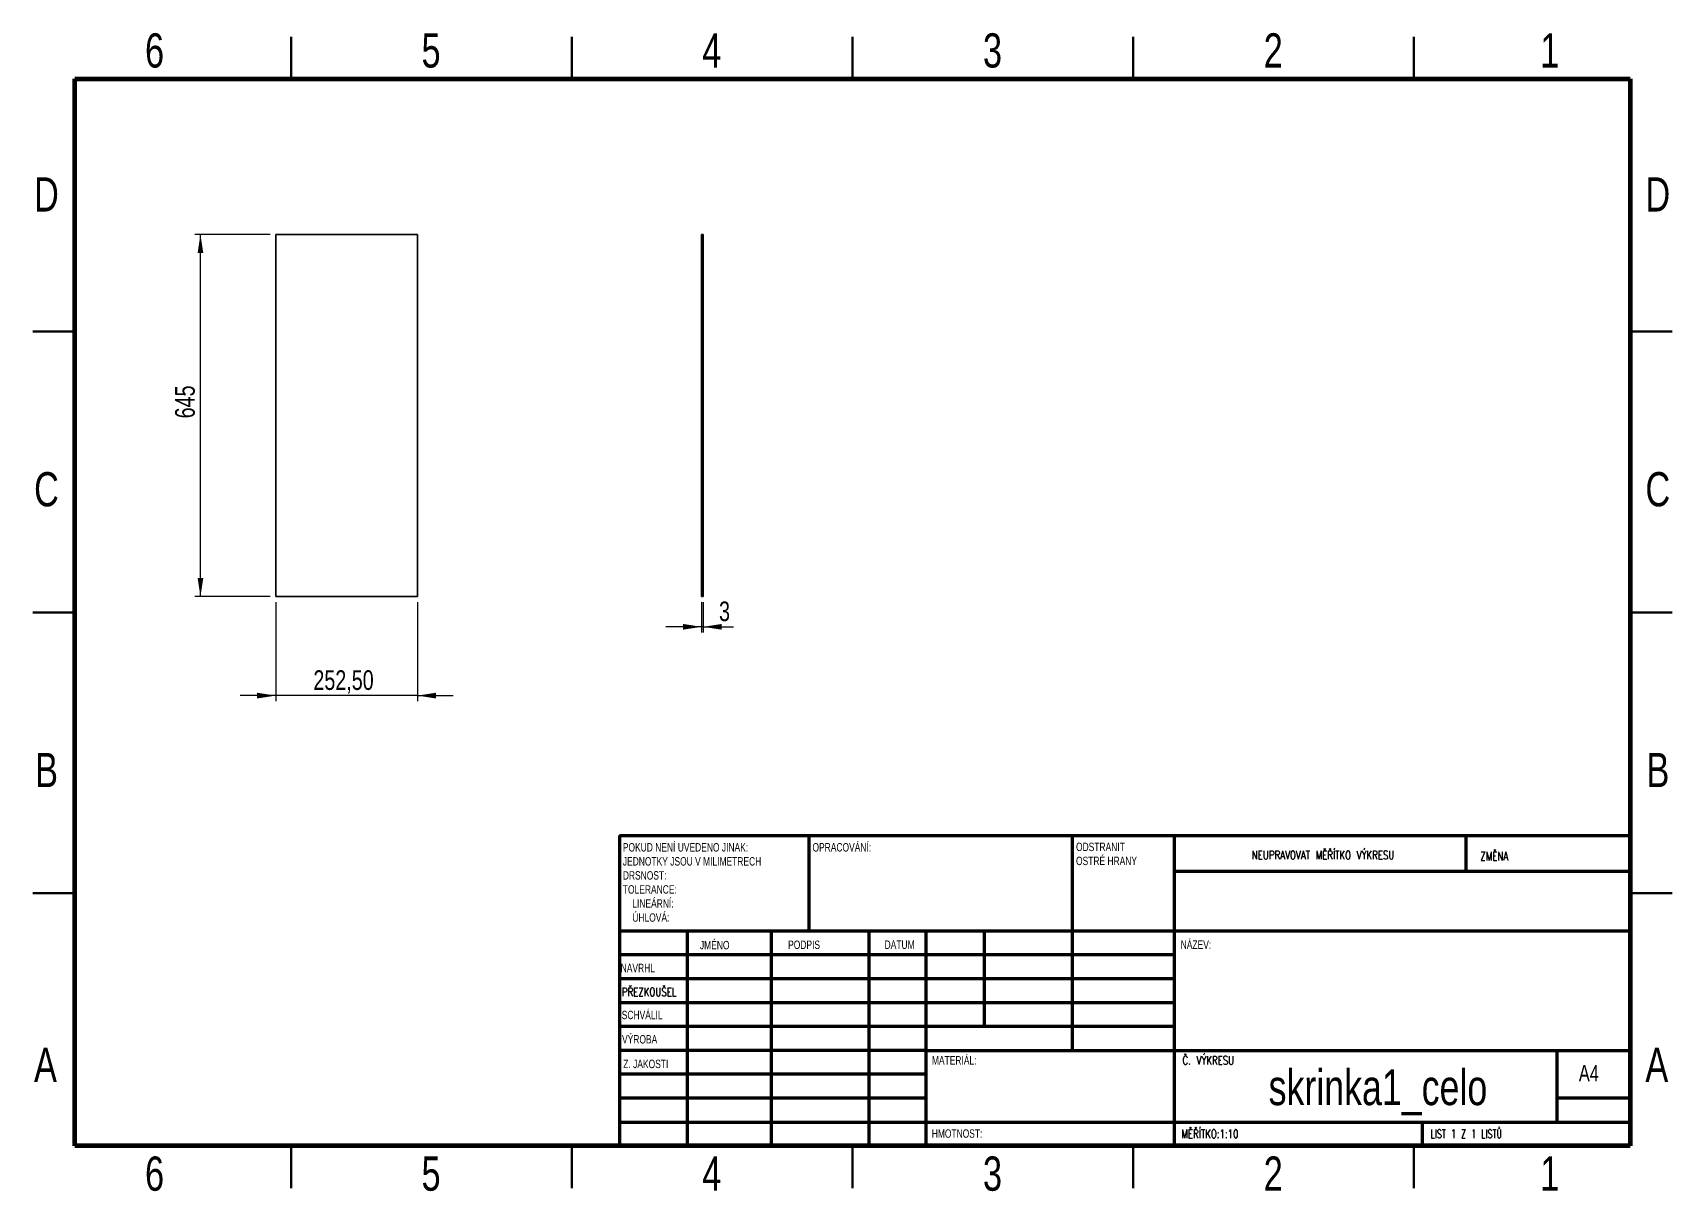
# Model space of a CAD drawing. Header units: millimetres. Extents: x 25 to 2945, y 19 to 2082.
import ezdxf

# ---------------------------------------------------------------- set-up
doc = ezdxf.new("R2010")
doc.units = ezdxf.units.MM
doc.header["$LTSCALE"] = 10
doc.styles.add('SLDTEXTSTYLE0', font='TXT', dxfattribs={"width": 0.75})
doc.styles.add('SLDTEXTSTYLE1', font='TXT', dxfattribs={"width": 0.6875, "bigfont": 'bigfont'})
doc.styles.add('SLDTEXTSTYLE2', font='TXT', dxfattribs={"width": 0.75, "bigfont": 'bigfont'})
doc.dimstyles.new('SLDDIMSTYLE0', dxfattribs={"dimtxt": 35, "dimasz": 33.02, "dimexe": 0, "dimexo": 0.0625, "dimgap": 8.75, "dimtad": 1, "dimrnd": 1e-09, "dimzin": 12, "dimdsep": 46, "dimtxsty": 'SLDTEXTSTYLE0', "dimsah": 1, "dimcen": 0.09, "dimadec": 0, "dimazin": 3, "dimtfac": 1, "dimtmove": 0, "dimatfit": 0, "dimfxl": 0, "dimfrac": 2, "dimtolj": 1, "dimtzin": 12, "dimarcsym": 0})
doc.dimstyles.new('SLDDIMSTYLE1', dxfattribs={"dimtxt": 35, "dimasz": 33.02, "dimexe": 0, "dimexo": 0.0625, "dimgap": 8.75, "dimtad": 1, "dimrnd": 1e-09, "dimzin": 12, "dimdsep": 46, "dimtxsty": 'SLDTEXTSTYLE0', "dimsah": 1, "dimcen": 0.09, "dimadec": 0, "dimazin": 3, "dimtfac": 1, "dimtofl": 0, "dimtmove": 0, "dimatfit": 3, "dimfxl": 0, "dimfrac": 2, "dimtolj": 1, "dimtzin": 12, "dimarcsym": 0})

# ---------------------------------------------------------------- blocks, each defined once
blk = doc.blocks.new('SW_NOTE_0')
at = {"color": 0, "linetype": 'Continuous', "lineweight": 0, "char_height": 15, "attachment_point": 1, "style": 'SLDTEXTSTYLE0'}
for s, insert in [('ODSTRANIT', (0, 19.3)), ('OSTRÉ HRANY', (0, -5.7))]:
    blk.add_mtext(s, dxfattribs=dict(at, insert=insert))
blk = doc.blocks.new('SW_NOTE_1')
at = {"color": 0, "linetype": 'Continuous', "lineweight": 0, "char_height": 15, "attachment_point": 1, "style": 'SLDTEXTSTYLE0'}
for s, insert in [('POKUD NENÍ UVEDENO JINAK:', (0, 19.3)), ('JEDNOTKY JSOU V MILIMETRECH', (0, -5.7)), ('TOLERANCE:', (0, -55.7)), ('DRSNOST:', (0, -30.7)), ('LINEÁRNÍ:', (16.9, -80.7)), ('ÚHLOVÁ:', (16.9, -105.7))]:
    blk.add_mtext(s, dxfattribs=dict(at, insert=insert))
blk = doc.blocks.new('_D')
at = {"color": 7, "linetype": 'Continuous', "lineweight": 18}
for p, q in [((457.6, 1068.1), (457.6, 891.8)), ((710.1, 1068.1), (710.1, 891.8)), ((457.6, 901.8), (394.1, 901.8)), ((710.1, 901.8), (457.6, 901.8)), ((710.1, 901.8), (773.6, 901.8))]:
    blk.add_line(p, q, dxfattribs=at)
for points in [[(457.6, 901.8), (424.6, 906.9), (424.6, 896.7)], [(710.1, 901.8), (743.1, 896.7), (743.1, 906.9)]]:
    blk.add_solid(points, dxfattribs=at)
at = {"color": 7, "linetype": 'Continuous', "lineweight": 18, "insert": (524.8, 946.9), "char_height": 35, "attachment_point": 1, "style": 'SLDTEXTSTYLE0'}
blk.add_mtext('252,50', dxfattribs=at)
blk = doc.blocks.new('_D_1')
at = {"color": 7, "linetype": 'Continuous', "lineweight": 18}
for p, q in [((447.6, 1723.1), (313.6, 1723.1)), ((323.6, 1078.1), (323.6, 1723.1)), ((447.6, 1078.1), (313.6, 1078.1))]:
    blk.add_line(p, q, dxfattribs=at)
for points in [[(323.6, 1723.1), (318.6, 1690.1), (328.7, 1690.1)], [(323.6, 1078.1), (328.7, 1111.1), (318.6, 1111.1)]]:
    blk.add_solid(points, dxfattribs=at)
at = {"color": 7, "linetype": 'Continuous', "lineweight": 18, "insert": (278.5, 1395.5), "char_height": 35, "attachment_point": 1, "rotation": 90, "style": 'SLDTEXTSTYLE0'}
blk.add_mtext('645', dxfattribs=at)
blk = doc.blocks.new('_D_2')
at = {"color": 7, "linetype": 'Continuous', "lineweight": 18}
for p, q in [((1216.1, 1068.1), (1216.1, 1014.3)), ((1219.1, 1068.1), (1219.1, 1014.3)), ((1216.1, 1024.3), (1152.6, 1024.3)), ((1219.1, 1024.3), (1216.1, 1024.3)), ((1219.1, 1024.3), (1273.2, 1024.3))]:
    blk.add_line(p, q, dxfattribs=at)
for points in [[(1216.1, 1024.3), (1183, 1029.4), (1183, 1019.2)], [(1219.1, 1024.3), (1252.1, 1019.2), (1252.1, 1029.4)]]:
    blk.add_solid(points, dxfattribs=at)
at = {"color": 7, "linetype": 'Continuous', "lineweight": 18, "insert": (1247.3, 1069.4), "char_height": 35, "attachment_point": 1, "style": 'SLDTEXTSTYLE0'}
blk.add_mtext('3', dxfattribs=at)

msp = doc.modelspace()

# ---------------------------------------------------------------- linework, layer by layer
at = {"color": 7, "linetype": 'Continuous', "lineweight": 35}
for p, q in [((485, 2000), (485, 2075)), ((985, 2000), (985, 2075)), ((1485, 2075), (1485, 2000)), ((1485, 2000), (1485, 2075)), ((1985, 2000), (1985, 2075)), ((2485, 2000), (2485, 2075)), ((100, 1550), (25, 1550)), ((2870, 1550), (2945, 1550)), ((25, 1050), (100, 1050)), ((100, 1050), (25, 1050)), ((2945, 1050), (2870, 1050)), ((2870, 1050), (2945, 1050)), ((100, 550), (25, 550)), ((2870, 550), (2945, 550)), ((485, 100), (485, 25)), ((985, 100), (985, 25)), ((1485, 25), (1485, 100)), ((1485, 100), (1485, 25)), ((1985, 100), (1985, 25)), ((2485, 100), (2485, 25))]:
    msp.add_line(p, q, dxfattribs=at)
at = {"color": 7, "linetype": 'Continuous', "lineweight": 70}
for p, q in [((100, 100), (100, 2000)), ((100, 2000), (2870, 2000)), ((2870, 2000), (2870, 100)), ((2870, 100), (100, 100))]:
    msp.add_line(p, q, dxfattribs=at)
at = {"color": 7, "linetype": 'Continuous', "lineweight": 25}
for p, q in [((457.616, 1723.075), (710.116, 1723.075)), ((457.616, 1078.075), (457.616, 1723.075)), ((710.116, 1723.075), (710.116, 1078.075)), ((1216.051, 1723.075), (1216.051, 1078.075)), ((1219.051, 1723.075), (1216.051, 1723.075)), ((1219.051, 1723.075), (1219.051, 1078.075)), ((710.116, 1078.075), (457.616, 1078.075)), ((1219.051, 1078.075), (1216.051, 1078.075))]:
    msp.add_line(p, q, dxfattribs=at)
at = {"color": 7, "linetype": 'Continuous', "lineweight": 50}
for p, q in [((1070, 652.5), (2870, 652.5)), ((1070, 652.5), (1070, 100)), ((1408, 482.5), (1408, 652.5)), ((1876, 652.5), (1876, 270)), ((2058, 652.5), (2058, 100)), ((2578, 588.75), (2578, 652.5)), ((2870, 588.75), (2058, 588.75)), ((2870, 482.5), (1070, 482.5)), ((1190.704, 482.5), (1190.704, 100)), ((1339.91, 482.5), (1339.91, 100)), ((1513.989, 482.5), (1513.989, 100)), ((1616, 100), (1616, 482.5)), ((1720, 312.5), (1720, 482.5)), ((2058, 440), (1070, 440)), ((2058, 397.5), (1070, 397.5)), ((2058, 355), (1070, 355)), ((2058, 312.5), (1070, 312.5)), ((1616, 270), (1070, 270)), ((1616, 270), (2870, 270)), ((2740, 142.5), (2740, 270)), ((1616, 227.499), (1070, 227.499)), ((1616, 185), (1070, 185)), ((2870, 185), (2740, 185)), ((1070, 142.5), (2870, 142.5)), ((2500, 100), (2500, 142.5))]:
    msp.add_line(p, q, dxfattribs=at)

# ---------------------------------------------------------------- block references
at = {"color": 7, "linetype": 'Continuous', "lineweight": 0}
for name, p in [('SW_NOTE_1', (1075.937, 619.874)), ('SW_NOTE_0', (1883.092, 620.695))]:
    msp.add_blockref(name, p, dxfattribs=at)

# ---------------------------------------------------------------- texts
for s, insert, char_height, attachment_point, style in [('6', (241.886, 2081.137), 60.96, 2, 'SLDTEXTSTYLE0'), ('5', (734.386, 2081.137), 60.96, 2, 'SLDTEXTSTYLE0'), ('4', (1234.386, 2081.137), 60.96, 2, 'SLDTEXTSTYLE0'), ('3', (1734.386, 2081.137), 60.96, 2, 'SLDTEXTSTYLE0'), ('2', (2234.386, 2081.137), 60.96, 2, 'SLDTEXTSTYLE0'), ('1', (2726.886, 2081.137), 60.96, 2, 'SLDTEXTSTYLE0'), ('D', (49.302, 1824.757), 60.96, 2, 'SLDTEXTSTYLE0'), ('D', (2919.302, 1824.757), 60.96, 2, 'SLDTEXTSTYLE0'), ('C', (49.365, 1299.757), 60.96, 2, 'SLDTEXTSTYLE0'), ('C', (2919.365, 1299.757), 60.96, 2, 'SLDTEXTSTYLE0'), ('B', (49.534, 799.757), 60.96, 2, 'SLDTEXTSTYLE0'), ('B', (2919.534, 799.757), 60.96, 2, 'SLDTEXTSTYLE0'), ('OPRACOVÁNÍ:', (1413.713, 639.193), 15, 1, 'SLDTEXTSTYLE0'), ('NEUPRAVOVAT MĚŘÍTKO VÝKRESU', (2196.146, 625.33), 15, 1, 'SLDTEXTSTYLE2'), ('ZMĚNA', (2603.276, 623.349), 15, 1, 'SLDTEXTSTYLE2'), ('JMÉNO', (1213.222, 465.015), 15, 1, 'SLDTEXTSTYLE0'), ('NÁZEV:', (2069.562, 465.762), 15, 1, 'SLDTEXTSTYLE0'), ('PODPIS', (1370.336, 465.618), 15, 1, 'SLDTEXTSTYLE0'), ('DATUM', (1542.147, 465.762), 15, 1, 'SLDTEXTSTYLE0'), ('NAVRHL', (1072.121, 424.297), 15, 1, 'SLDTEXTSTYLE0'), ('PŘEZKOUŠEL', (1074.105, 381.544), 15, 1, 'SLDTEXTSTYLE2'), ('SCHVÁLIL', (1074.017, 340.643), 15, 1, 'SLDTEXTSTYLE0'), ('VÝROBA', (1074.552, 297.337), 15, 1, 'SLDTEXTSTYLE0'), ('A', (47.566, 274.757), 60.96, 2, 'SLDTEXTSTYLE0'), ('MATERIÁL:', (1626.459, 259.861), 15, 1, 'SLDTEXTSTYLE0'), ('Č. VÝKRESU', (2072.787, 259.861), 15, 1, 'SLDTEXTSTYLE2'), ('A', (2917.566, 274.757), 60.96, 2, 'SLDTEXTSTYLE0'), ('Z. JAKOSTI', (1076.69, 253.496), 15, 1, 'SLDTEXTSTYLE0'), ('skrinka1_celo', (2420.891, 236.069), 63.5, 2, 'SLDTEXTSTYLE0'), ('A4', (2778.712, 244.064), 29.1042, 1, 'SLDTEXTSTYLE0'), ('HMOTNOST:', (1626.178, 129.493), 14.986, 1, 'SLDTEXTSTYLE0'), ('MĚŘÍTKO:1:10', (2070.74, 129.001), 15, 1, 'SLDTEXTSTYLE2'), ('LIST 1 Z 1 LISTŮ', (2514.783, 129.001), 15, 1, 'SLDTEXTSTYLE1'), ('6', (241.886, 81.137), 60.96, 2, 'SLDTEXTSTYLE0'), ('5', (734.386, 81.137), 60.96, 2, 'SLDTEXTSTYLE0'), ('4', (1234.386, 81.137), 60.96, 2, 'SLDTEXTSTYLE0'), ('3', (1734.386, 81.137), 60.96, 2, 'SLDTEXTSTYLE0'), ('2', (2234.386, 81.137), 60.96, 2, 'SLDTEXTSTYLE0'), ('1', (2726.886, 81.137), 60.96, 2, 'SLDTEXTSTYLE0')]:
    msp.add_mtext(s, dxfattribs=dict(at, insert=insert, char_height=char_height, attachment_point=attachment_point, style=style))

# ---------------------------------------------------------------- dimensions: what is measured, and where the dimension line sits
at = {"color": 7, "linetype": 'Continuous', "lineweight": 18}
dim = msp.add_linear_dim(base=(323.646, 1723.075), p1=(457.616, 1078.075), p2=(457.616, 1723.075), angle=90, dimstyle='SLDDIMSTYLE1', dxfattribs=at)
dim.commit()
dim.dimension.update_dxf_attribs({"geometry": '_D_1', "text_midpoint": (323.646, 1434.307), "dimtype": 160})
for base, p1, p2, picture, middle in [((457.616, 901.819), (710.116, 1078.075), (457.616, 1078.075), '_D', (595.913, 901.819)), ((1216.051, 1024.311), (1219.051, 1078.075), (1216.051, 1078.075), '_D_2', (1260.271, 1024.311))]:
    dim = msp.add_linear_dim(base=base, p1=p1, p2=p2, dimstyle='SLDDIMSTYLE0', dxfattribs=at)
    dim.commit()
    dim.dimension.update_dxf_attribs({"geometry": picture, "text_midpoint": middle, "dimtype": 160})

doc.saveas('drawing.dxf')
